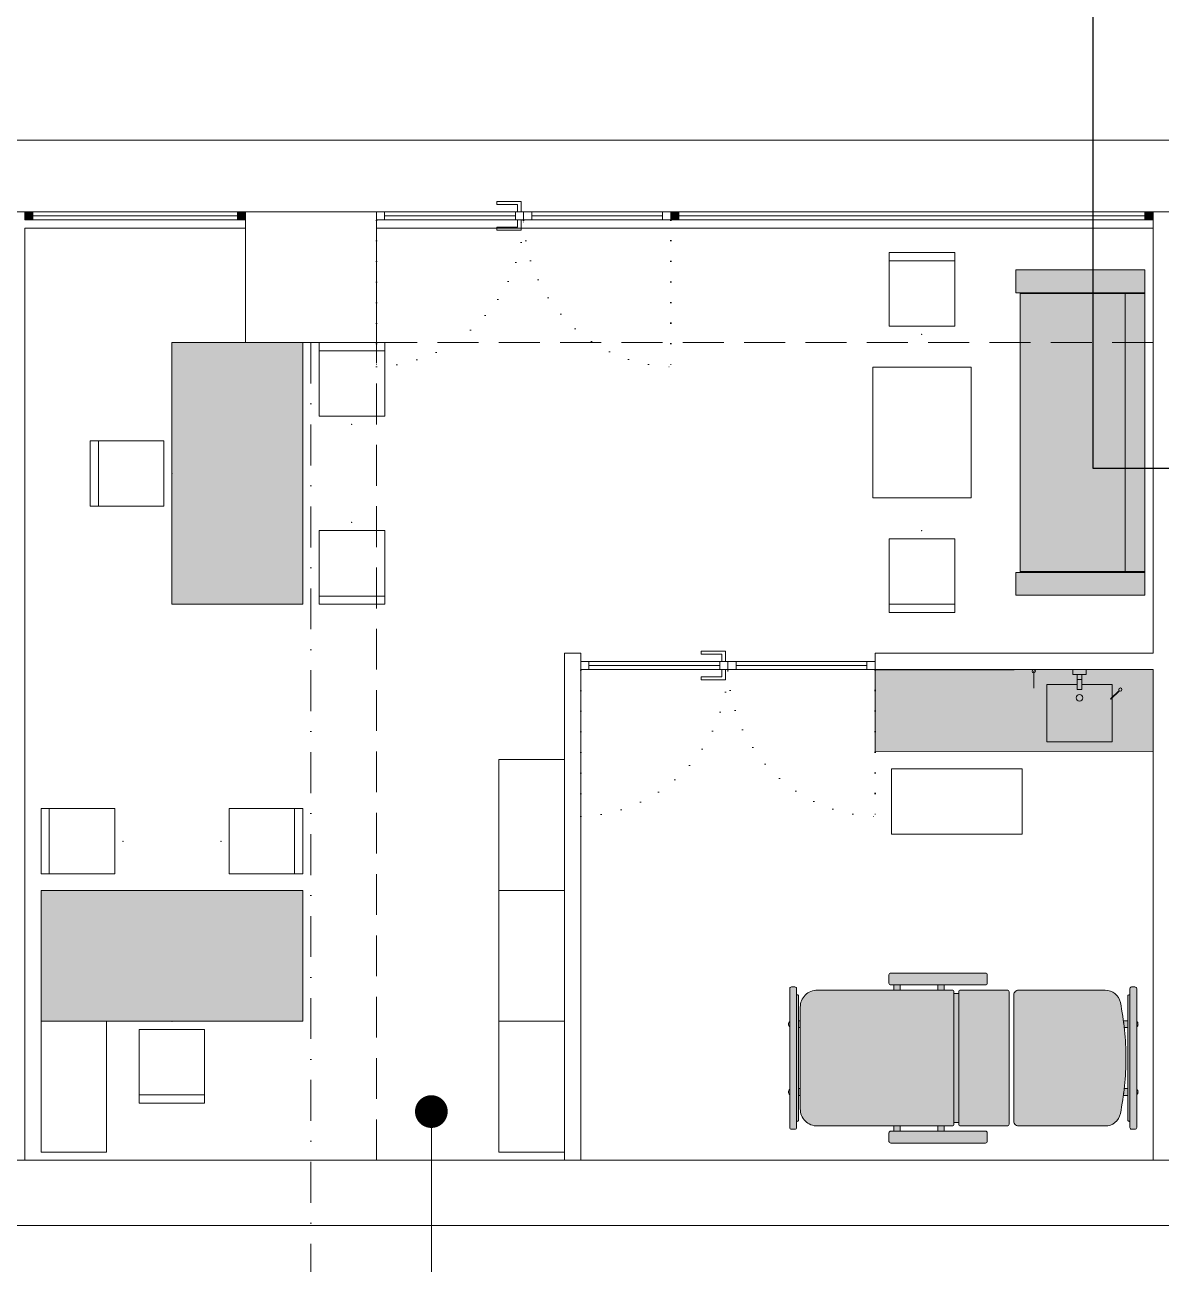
# Model space of a CAD drawing. Header units: metres. Extents: x -13194 to 152406, y -4219 to 19791.
# Drawn here: x 67260 to 67955, y -564 to 194 of the extents above; entities that cross this region are included whole.
import ezdxf

# ---------------------------------------------------------------- set-up
doc = ezdxf.new("R2010")
doc.units = ezdxf.units.M
doc.header["$LTSCALE"] = 100
doc.header["$MEASUREMENT"] = 0
for name, pattern in [('DASHDOT2', [0.5, 0.25, -0.125, 0, -0.125]), ('DOT2', [0.125, 0, -0.125]), ('DOT5', [0.75, 0, -0.75]), ('HIDDEN', [0.375, 0.25, -0.125])]:
    doc.linetypes.add(name, pattern=pattern)
doc.layers.get('0').update_dxf_attribs({"color": 9, "lineweight": 9})
for name, color, linetype, lineweight in [('01', 9, 'Continuous', 9), ('05', 9, 'Continuous', 9), ('05S', 9, 'Continuous', 9), ('05V', 9, 'Continuous', 9), ('06B', 9, 'Continuous', 9), ('06D', 9, 'Continuous', 9), ('10', 9, 'Continuous', 9), ('11', 9, 'Continuous', 9), ('15', 9, 'Continuous', 9), ('20', 9, 'DOT2', 9), ('21_mahal200', 9, 'Continuous', 9), ('24', 9, 'DASHDOT2', 9), ('25', 76, 'Continuous', 9), ('30', 41, 'Continuous', 9), ('40', 9, 'Continuous', 9), ('E-LINYE', 7, 'Continuous', 30)]:
    doc.layers.add(name, color=color, linetype=linetype, lineweight=lineweight)
doc.styles.add('MuuM_TEXT-STANDART', font='ARIALN.TTF')
doc.dimstyles.new('MuuM_DIM200', dxfattribs={"dimscale": 20, "dimtxt": 2, "dimasz": 1, "dimexe": 1, "dimexo": 1, "dimgap": 1, "dimtad": 1, "dimdec": 1, "dimrnd": 0.5, "dimdsep": 46, "dimtxsty": 'MuuM_TEXT-STANDART', "dimblk": 'ARCHTICK', "dimcen": 0, "dimdle": 0.15, "dimclrd": 256, "dimclre": 256, "dimclrt": 256, "dimadec": 0, "dimazin": 0, "dimtfac": 5, "dimtdec": 1, "dimtix": 1, "dimtmove": 2, "dimatfit": 3, "dimldrblk": 'DOT', "dimfxl": 3, "dimfxlon": 1, "dimtolj": 1, "dimlwd": -1, "dimlwe": -1, "dimarcsym": 0})

# ---------------------------------------------------------------- blocks, each defined once
blk = doc.blocks.new('p-akslar_yeni')
at = {"layer": '24'}
blk.add_lwpolyline([(17695, -8575), (17695, -11897.18)], dxfattribs=at)
blk = doc.blocks.new('p-kolon_80x80')
blk.add_lwpolyline([(-40, -40), (40, -40), (40, 40), (-40, 40)], close=True)
blk = doc.blocks.new('1.bod.mimari.elk')
at = {"layer": '01'}
blk.add_blockref('p-kolon_80x80', (11280, -8590), dxfattribs=at)
blk = doc.blocks.new('p-b1 tavan lejant')
at = {"layer": '30'}
for points in [[(56040, -18570), (56860, -18570), (56860, -21000), (57560, -21000), (57560, -21720), (56860, -21720), (56860, -24200), (68000, -24200), (68000, -24920), (66540, -24920), (66540, -24985), (58340, -24985), (58340, -24900), (56040, -24900)], [(67105, -25500), (67105, -24930), (67240, -24930), (67240, -25000), (67320, -25000), (67320, -24930), (67795, -24930), (67795, -25190), (67625, -25190), (67625, -25200), (67795, -25200), (67795, -25500), (67445, -25500), (67445, -25190), (67435, -25190), (67435, -25500)]]:
    blk.add_lwpolyline(points, close=True, dxfattribs=at)
blk = doc.blocks.new('A$C28774ECE')
blk.add_line((38.17, 34), (38.17, 31))
for points in [[(35, 34), (35, 52.5), (0, 52.5), (0, 12.5), (26.78, 12.5)], [(27.22, 12.5), (35, 12.5), (35, 31)], [(31.41, 8.31), (26.28, 13.44), (26.06, 13.22), (31.19, 8.09)]]:
    blk.add_lwpolyline(points)
blk.add_lwpolyline([(41.17, 31), (41.17, 34), (31.98, 34), (31.98, 31)], close=True)
for centre, radius in [((27, 32.5), 2), ((32, 7.5), 1)]:
    blk.add_circle(centre, radius)
blk = doc.blocks.new('p-tezgah')
at = {"layer": '05S'}
h = blk.add_hatch(color=256, dxfattribs=at)
h.dxf.hatch_style = 1
h.paths.add_polyline_path([(50.25, 170), (50, 0), (0, 0), (0.25, 170)])
at = {"layer": '05V'}
blk.add_line((1.02, 73), (11.36, 73), dxfattribs=at)
for points in [[(50.25, 170), (50, 0), (0, 0), (0.25, 170)], [(0, 49), (3, 49), (3, 41), (0, 41)]]:
    blk.add_lwpolyline(points, close=True, dxfattribs=at)
blk.add_circle((1.02, 73), 1.02, dxfattribs=at)
at = {"layer": '05V', "xscale": -1}
blk.add_blockref('A$C28774ECE', (44.17, 12.5), dxfattribs=at)
blk = doc.blocks.new('P-KURANGLEZ')
at = {"layer": '01'}
blk.add_lwpolyline([(7525, -500), (12385, -500), (12385, -5), (12385, 0), (12425, 0), (12425, -540), (7525, -540)], close=True, dxfattribs=at)
blk = doc.blocks.new('_ArchTick')
at = {"color": 0, "linetype": 'ByBlock', "const_width": 0.15}
blk.add_lwpolyline([(-0.5, -0.5), (0.5, 0.5)], dxfattribs=at)
blk = doc.blocks.new('*D680')
at = {"layer": '25', "transparency": 16777216}
for p, q in [((89939.09, -1804.3), (89939.09, -1724.3)), ((101899.09, -1768), (101899.09, -1724.3)), ((89936.09, -1744.3), (101902.09, -1744.3))]:
    blk.add_line(p, q, dxfattribs=at)
at = {"layer": '25', "transparency": 16777216, "xscale": 20, "yscale": 20, "zscale": 20, "rotation": 180}
blk.add_blockref('_ArchTick', (89939.09, -1744.3), dxfattribs=at)
at = {"layer": '25', "transparency": 16777216, "xscale": 20, "yscale": 20, "zscale": 20}
blk.add_blockref('_ArchTick', (101899.09, -1744.3), dxfattribs=at)
at = {"layer": '25', "transparency": 16777216, "insert": (95919.09, -1698.77), "char_height": 50, "attachment_point": 5, "style": 'MuuM_TEXT-STANDART'}
blk.add_mtext('\\A1;11960', dxfattribs=at)
blk = doc.blocks.new('_Dot')
at = {"color": 0, "linetype": 'ByBlock', "lineweight": -2}
blk.add_line((-0.5, 0), (-1, 0), dxfattribs=at)
at = {"color": 0, "linetype": 'ByBlock', "const_width": 0.5}
blk.add_lwpolyline([(-0.25, 0, 1), (0.25, 0, 1)], format="xyb", close=True, dxfattribs=at)
blk = doc.blocks.new('p-hastayatagi')
at = {"layer": '05S'}
h = blk.add_hatch(color=255, dxfattribs=at)
h.dxf.hatch_style = 1
edge = h.paths.add_edge_path()
edge.add_arc((42.49, -1.04), 1.04, 0, 90)
edge.add_line((42.49, 0), (-42.49, 0))
edge.add_arc((-42.49, -1.04), 1.04, 90, 180)
edge.add_line((-43.52, -1.04), (-43.52, -3.11))
edge.add_arc((-42.49, -3.11), 1.04, 180, 270)
edge.add_line((-42.49, -4.15), (-38.7, -4.15))
edge.add_line((-38.7, -4.15), (38.7, -4.15))
edge.add_line((38.7, -4.15), (42.49, -4.15))
edge.add_arc((42.49, -3.11), 1.04, 270, 360)
edge.add_line((43.52, -3.11), (43.52, -1.04))
edge = h.paths.add_edge_path()
edge.add_arc((32.12, -19.24), 9.43, 0, 78.538)
edge.add_arc((0, -177.67), 171.09, 78.538, 90)
edge.add_arc((0, -177.67), 171.09, 90, 101.462)
edge.add_arc((-32.12, -19.24), 9.43, 101.462, 180.2214)
edge.add_line((-41.55, -19.27), (-41.45, -72.87))
edge.add_arc((-38.45, -72.08), 3.11, 194.83511, 207.81814)
edge.add_arc((-38.45, -72.08), 3.11, 207.81814, 255.16489)
edge.add_arc((-38.45, -72.08), 3.11, 255.16489, 270)
edge.add_line((-38.45, -75.18), (38.45, -75.18))
edge.add_arc((38.45, -72.08), 3.11, 270, 284.83511)
edge.add_arc((38.45, -72.08), 3.11, 284.83511, 332.18186)
edge.add_arc((38.45, -72.08), 3.11, 332.18186, 345.16489)
edge.add_arc((38.45, -72.08), 3.11, 345.16489, 360)
edge.add_line((41.55, -72.08), (41.55, -19.24))
edge = h.paths.add_edge_path()
edge.add_arc((40.41, -79.23), 1.14, 0, 90)
edge.add_line((40.41, -78.09), (-40.41, -78.09))
edge.add_arc((-40.41, -79.23), 1.14, 90, 180)
edge.add_line((-41.55, -79.23), (-41.55, -107.72))
edge.add_arc((-40.41, -107.72), 1.14, 180, 270)
edge.add_line((-40.41, -108.86), (40.41, -108.86))
edge.add_arc((40.41, -107.72), 1.14, 270, 360)
edge.add_line((41.55, -107.72), (41.55, -79.23))
edge = h.paths.add_edge_path()
edge.add_arc((50.93, -92.41), 1.04, 0, 90)
edge.add_line((50.93, -91.38), (45.75, -91.38))
edge.add_arc((45.75, -92.41), 1.04, 90, 180)
edge.add_line((44.72, -92.41), (44.72, -150.45))
edge.add_arc((45.75, -150.45), 1.04, 180, 270)
edge.add_line((45.75, -151.48), (50.93, -151.48))
edge.add_arc((50.93, -150.45), 1.04, 270, 360)
edge.add_line((51.97, -150.45), (51.97, -92.41))
edge = h.paths.add_edge_path()
edge.add_arc((-45.75, -92.41), 1.04, 0, 90)
edge.add_line((-45.75, -91.38), (-50.93, -91.38))
edge.add_arc((-50.93, -92.41), 1.04, 90, 180)
edge.add_line((-51.97, -92.41), (-51.97, -150.45))
edge.add_arc((-50.93, -150.45), 1.04, 180, 270)
edge.add_line((-50.93, -151.48), (-45.75, -151.48))
edge.add_arc((-45.75, -150.45), 1.04, 270, 360)
edge.add_line((-44.72, -150.45), (-44.72, -92.41))
edge = h.paths.add_edge_path()
edge.add_arc((40.52, -112.8), 1.04, 0, 90)
edge.add_line((40.52, -111.76), (-40.52, -111.76))
edge.add_arc((-40.52, -112.8), 1.04, 90, 180)
edge.add_line((-41.55, -112.8), (-41.55, -195.29))
edge.add_arc((-31.09, -195.29), 10.47, 180, 270)
edge.add_line((-31.09, -205.75), (31.09, -205.75))
edge.add_arc((31.09, -195.29), 10.47, 270, 360)
edge.add_line((41.55, -195.29), (41.55, -112.8))
edge = h.paths.add_edge_path()
edge.add_line((22.43, -212.13), (19.02, -212.13))
edge.add_arc((20.73, -210.78), 2.18, 218.24662, 321.75338)
edge = h.paths.add_edge_path()
edge.add_line((-19.02, -212.13), (-22.43, -212.13))
edge.add_arc((-20.73, -210.78), 2.18, 218.24662, 321.75338)
edge = h.paths.add_edge_path()
edge.add_arc((42.49, -209.02), 1.04, 0, 90)
edge.add_line((42.49, -207.98), (38.7, -207.98))
edge.add_line((38.7, -207.98), (-38.7, -207.98))
edge.add_line((-38.7, -207.98), (-42.49, -207.98))
edge.add_arc((-42.49, -209.02), 1.04, 90, 180)
edge.add_line((-43.52, -209.02), (-43.52, -211.09))
edge.add_arc((-42.49, -211.09), 1.04, 180, 270)
edge.add_line((-42.49, -212.13), (42.49, -212.13))
edge.add_arc((42.49, -211.09), 1.04, 270, 360)
edge.add_line((43.52, -211.09), (43.52, -209.02))
edge = h.paths.add_edge_path()
edge.add_line((37.88, -206.74), (-37.88, -206.74))
edge.add_arc((-37.88, -207.57), 0.829, 90, 180)
edge.add_line((-38.7, -207.57), (-38.7, -207.98))
edge.add_line((-38.7, -207.98), (38.7, -207.98))
edge.add_line((38.7, -207.98), (38.7, -207.57))
edge.add_arc((37.88, -207.57), 0.829, 0, 90)
h.paths.add_polyline_path([(-18.65, -205.75), (-22.8, -205.75), (-22.8, -206.74), (-18.65, -206.74)])
h.paths.add_polyline_path([(22.8, -205.75), (18.65, -205.75), (18.65, -206.74), (22.8, -206.74)])
h.paths.add_polyline_path([(44.72, -144.61), (41.55, -144.61), (41.55, -148.55), (44.72, -148.55)])
h.paths.add_polyline_path([(44.72, -117.67), (41.55, -117.67), (41.55, -121.61), (44.72, -121.61)])
h.paths.add_polyline_path([(39.38, -108.86), (-39.38, -108.86), (-39.38, -111.76), (39.38, -111.76)])
h.paths.add_polyline_path([(-41.55, -117.67), (-44.72, -117.67), (-44.72, -121.61), (-41.55, -121.61)])
h.paths.add_polyline_path([(-41.55, -144.61), (-44.72, -144.61), (-44.72, -148.55), (-41.55, -148.55)])
edge = h.paths.add_edge_path()
edge.add_line((-18.65, -5.39), (-22.8, -5.39))
edge.add_line((-22.8, -5.39), (-22.8, -8.11))
edge.add_arc((0, -177.67), 171.09, 96.2591, 97.65759, ccw=False)
edge.add_line((-18.65, -7.6), (-18.65, -5.39))
edge = h.paths.add_edge_path()
edge.add_line((38.7, -4.56), (38.7, -4.15))
edge.add_line((38.7, -4.15), (-38.7, -4.15))
edge.add_line((-38.7, -4.15), (-38.7, -4.56))
edge.add_arc((-37.88, -4.56), 0.829, 180, 270)
edge.add_line((-37.88, -5.39), (37.88, -5.39))
edge.add_arc((37.88, -4.56), 0.829, 270, 360)
edge = h.paths.add_edge_path()
edge.add_line((-22.43, 0), (-19.02, 0))
edge.add_arc((-20.73, -1.35), 2.18, 38.24662, 141.75338)
edge = h.paths.add_edge_path()
edge.add_line((19.02, 0), (22.43, 0))
edge.add_arc((20.73, -1.35), 2.18, 38.24662, 141.75338)
edge = h.paths.add_edge_path()
edge.add_line((22.8, -5.39), (18.65, -5.39))
edge.add_line((18.65, -5.39), (18.65, -7.6))
edge.add_arc((0, -177.67), 171.09, 82.34241, 83.7409, ccw=False)
edge.add_line((22.8, -8.11), (22.8, -5.39))
for points in [[(43.52, -1.04, 0.414214), (42.49, 0), (-42.49, 0, 0.414214), (-43.52, -1.04), (-43.52, -3.11, 0.414214), (-42.49, -4.15), (-38.7, -4.15), (38.7, -4.15), (42.49, -4.15, 0.414214), (43.52, -3.11)], [(-22.43, 0), (-19.02, 0, 0.485071)], [(19.02, 0), (22.43, 0, 0.485071)], [(41.55, -19.24, 0.356763), (34, -9.99, 0.050054), (0, -6.58, 0.050054), (-34, -9.99, 0.357852), (-41.55, -19.27), (-41.45, -72.87, 0.05671), (-41.2, -73.53, 0.209579), (-39.24, -75.08, 0.064821), (-38.45, -75.18), (38.45, -75.18, 0.064821), (39.24, -75.08, 0.209579), (41.2, -73.53, 0.05671), (41.45, -72.87, 0.064821), (41.55, -72.08)], [(38.7, -4.56), (38.7, -4.15), (-38.7, -4.15), (-38.7, -4.56, 0.414214), (-37.88, -5.39), (37.88, -5.39, 0.414214)], [(-18.65, -5.39), (-22.8, -5.39), (-22.8, -8.11, -0.006102), (-18.65, -7.6)], [(22.8, -5.39), (18.65, -5.39), (18.65, -7.6, -0.006102), (22.8, -8.11)], [(41.55, -79.23, 0.414214), (40.41, -78.09), (-40.41, -78.09, 0.414214), (-41.55, -79.23), (-41.55, -107.72, 0.414214), (-40.41, -108.86), (40.41, -108.86, 0.414214), (41.55, -107.72)], [(-44.72, -92.41, 0.414214), (-45.75, -91.38), (-50.93, -91.38, 0.414214), (-51.97, -92.41), (-51.97, -150.45, 0.414214), (-50.93, -151.48), (-45.75, -151.48, 0.414214), (-44.72, -150.45)], [(51.97, -92.41, 0.414214), (50.93, -91.38), (45.75, -91.38, 0.414214), (44.72, -92.41), (44.72, -150.45, 0.414214), (45.75, -151.48), (50.93, -151.48, 0.414214), (51.97, -150.45)], [(41.55, -112.8, 0.414214), (40.52, -111.76), (-40.52, -111.76, 0.414214), (-41.55, -112.8), (-41.55, -195.29, 0.414214), (-31.09, -205.75), (31.09, -205.75, 0.414214), (41.55, -195.29)], [(43.52, -209.02, 0.414214), (42.49, -207.98), (38.7, -207.98), (-38.7, -207.98), (-42.49, -207.98, 0.414214), (-43.52, -209.02), (-43.52, -211.09, 0.414214), (-42.49, -212.13), (42.49, -212.13, 0.414214), (43.52, -211.09)], [(37.88, -206.74), (-37.88, -206.74, 0.414214), (-38.7, -207.57), (-38.7, -207.98), (38.7, -207.98), (38.7, -207.57, 0.414214)], [(-19.02, -212.13), (-22.43, -212.13, 0.485071)], [(22.43, -212.13), (19.02, -212.13, 0.485071)]]:
    blk.add_lwpolyline(points, format="xyb", close=True)
for points in [[(39.38, -108.86), (-39.38, -108.86), (-39.38, -111.76), (39.38, -111.76)], [(-41.55, -117.67), (-44.72, -117.67), (-44.72, -121.61), (-41.55, -121.61)], [(44.72, -117.67), (41.55, -117.67), (41.55, -121.61), (44.72, -121.61)], [(-41.55, -144.61), (-44.72, -144.61), (-44.72, -148.55), (-41.55, -148.55)], [(44.72, -144.61), (41.55, -144.61), (41.55, -148.55), (44.72, -148.55)], [(-18.65, -205.75), (-22.8, -205.75), (-22.8, -206.74), (-18.65, -206.74)], [(22.8, -205.75), (18.65, -205.75), (18.65, -206.74), (22.8, -206.74)]]:
    blk.add_lwpolyline(points, close=True)
blk = doc.blocks.new('p-nurus-to-koltuk-200')
at = {"layer": '05S'}
h = blk.add_hatch(color=256, dxfattribs=at)
h.dxf.hatch_style = 1
h.paths.add_polyline_path([(99.5, -98.99), (99.5, -20), (-99.5, -20), (-99.5, -98.99), (-85.5, -98.99), (-85.5, -96.3), (85.5, -96.3), (85.5, -98.99)])
at = {"layer": '05', "elevation": 44.72}
for points in [[(-85.5, -98.99), (-99.5, -98.99), (-99.5, -20), (-85.5, -20)], [(85.5, -98.99), (99.5, -98.99), (99.5, -20), (85.5, -20)]]:
    blk.add_lwpolyline(points, close=True, dxfattribs=at)
at = {"layer": '05'}
for points in [[(-85, -20), (85, -20), (85, -96.3), (-85, -96.3)], [(-85, -32), (85, -32), (85, -20), (-85, -20)]]:
    blk.add_lwpolyline(points, close=True, dxfattribs=at)
at = {"layer": '40', "elevation": 44.72}
blk.add_lwpolyline([(99.5, -98.99), (99.5, -20), (-99.5, -20), (-99.5, -98.99), (-85.5, -98.99), (-85.5, -96.3), (85.5, -96.3), (85.5, -98.99)], close=True, dxfattribs=at)
blk = doc.blocks.new('p-sandalye')
blk.add_line((-45, 20), (-45, -20))
blk.add_lwpolyline([(-5, 20), (-50, 20), (-50, -20), (-5, -20)], close=True)
blk.add_point((0, 0.11))
blk = doc.blocks.new('p-masa_doktor')
at = {"layer": '05S'}
blk.add_hatch(color=256, dxfattribs=at).paths.add_polyline_path([(0, 0), (80, 0), (80, -160), (0, -160)])
at = {"linetype": 'DOT5'}
blk.add_lwpolyline([(0, 0), (0, 0)], dxfattribs=at)
blk.add_lwpolyline([(0, 0), (80, 0), (80, -160), (0, -160)], close=True)
at = {"xscale": -1}
for p, rotation in [((110.11, -50), 90), ((0, -80), 179.9999999999999)]:
    blk.add_blockref('p-sandalye', p, dxfattribs=dict(at, rotation=rotation))
at = {"rotation": 90}
blk.add_blockref('p-sandalye', (110.11, -110), dxfattribs=at)
blk = doc.blocks.new('gr-p-birim')
blk.add_lwpolyline([(-0.5, -0.5), (0.5, -0.5), (0.5, 0.5), (-0.5, 0.5)], close=True)
blk = doc.blocks.new('prf-10x10')
blk.add_lwpolyline([(-5, -5), (5, -5), (5, 5), (-5, 5)], close=True)
at = {"color": 255}
blk.add_solid([(-5, -5), (5, -5), (-5, 5), (5, 5)], dxfattribs=at)
at = {"layer": '10'}
blk.add_point((0, 0), dxfattribs=at)
blk = doc.blocks.new('*U705')
at = {"layer": '06D'}
blk.add_lwpolyline([(-2.5, 295), (2.5, 295), (2.5, 0), (-2.5, 0)], close=True, dxfattribs=at)
at = {"layer": '15'}
blk.add_lwpolyline([(0, 290), (0, 5)], dxfattribs=at)
at = {"layer": '10', "xscale": 0.5, "yscale": 0.5, "rotation": 90}
for p in [(0, 292.5), (0, 2.5)]:
    blk.add_blockref('prf-10x10', p, dxfattribs=at)
blk = doc.blocks.new('*U724')
at = {"layer": '06D'}
blk.add_lwpolyline([(-2.5, 135), (2.5, 135), (2.5, 0), (-2.5, 0)], close=True, dxfattribs=at)
at = {"layer": '15'}
blk.add_lwpolyline([(0, 130), (0, 5)], dxfattribs=at)
at = {"layer": '10', "xscale": 0.5, "yscale": 0.5, "rotation": 90}
for p in [(0, 132.5), (0, 2.5)]:
    blk.add_blockref('prf-10x10', p, dxfattribs=at)
blk = doc.blocks.new('p-al-01_a')
at = {"layer": '06B'}
for points in [[(-5, -88.62), (-11.25, -88.62), (-11.25, -73.62), (-9.38, -73.62), (-9.38, -86.38), (-9.38, -86.38), (-5, -86.38), (-5, -88.62)], [(0, -88.62), (6.25, -88.62), (6.25, -73.62), (4.38, -73.62), (4.38, -86.38), (4.38, -86.38), (0, -86.38), (0, -88.62)]]:
    blk.add_lwpolyline(points, dxfattribs=at)
at = {"layer": '06D'}
for p, q in [((-5, -86.87), (-5, -5)), ((0, -5), (0, -86.87)), ((-5, -93.13), (-5, -175)), ((0, -175), (0, -93.13))]:
    blk.add_line(p, q, dxfattribs=at)
at = {"layer": '10'}
for points in [[(-5, 0), (0, 0), (0, -5), (-5, -5)], [(-5, -85), (0, -85), (0, -90), (-5, -90)], [(-5, -95), (0, -95), (0, -90), (-5, -90)], [(-5, -180), (0, -180), (0, -175), (-5, -175)]]:
    blk.add_lwpolyline(points, close=True, dxfattribs=at)
at = {"layer": '15'}
for points in [[(-2.5, -5), (-2.5, -85)], [(-2.5, -175), (-2.5, -95)]]:
    blk.add_lwpolyline(points, dxfattribs=at)
at = {"layer": '20'}
for points in [[(-5.25, 0), (-94.89, 0)], [(-5.25, -180), (-94.89, -180)], [(-5, -180), (-94.89, -180)]]:
    blk.add_lwpolyline(points, dxfattribs=at)
for centre, start, end in [((-1.49, 3.38), 182.07453, 267.69369), ((-1.49, -183.38), 92.30631, 177.92547)]:
    blk.add_arc(centre, 93.46, start, end, dxfattribs=at)
blk = doc.blocks.new('1.bod.mimari1.elk')
at = {"layer": '11'}
for points in [[(11625, -8830), (11795, -8830), (11795, -9130), (11805, -9130), (11805, -8820), (11805, -8820), (11805, -8550), (11795, -8550), (11795, -8820), (11625, -8820), (11625, -8830)], [(11445, -9130), (11445, -8820), (11435, -8820), (11435, -9130)]]:
    blk.add_lwpolyline(points, dxfattribs=at)
at = {"layer": '20', "linetype": 'HIDDEN'}
blk.add_lwpolyline([(12385, -9130), (11320, -9130), (11320, -8630), (12385, -8630)], close=True, dxfattribs=at)
blk.add_blockref('p-b1 tavan lejant', (-56000, 16370))
for name, p, rotation in [('p-al-01_a', (11320, -8550), 90), ('*U705', (11795, -8552.5), 90.00000000000001), ('p-al-01_a', (11445, -8825), 90)]:
    blk.add_blockref(name, p, dxfattribs=dict(rotation=rotation))
at = {"xscale": -1}
for name, p, rotation in [('*U724', (11105, -8552.5), 270), ('p-tezgah', (11795, -8830), 90)]:
    blk.add_blockref(name, p, dxfattribs=dict(at, rotation=rotation))
at = {"layer": '01'}
blk.add_blockref('P-KURANGLEZ', (0, -8630), dxfattribs=at)
at = {"layer": '05', "xscale": -1}
for name, p, rotation in [('p-sandalye', (11653.7, -8625), 90), ('p-nurus-to-koltuk-200', (11810, -8685), 270), ('p-hastayatagi', (11785, -9067.51), 270)]:
    blk.add_blockref(name, p, dxfattribs=dict(at, rotation=rotation))
at = {"layer": '05'}
blk.add_blockref('p-masa_doktor', (11195, -8630), dxfattribs=at)
at = {"layer": '05', "yscale": 80}
for p, xscale in [((11653.7, -8685), 60), ((11415, -8925), -40), ((11415, -9005), -40), ((11135, -9085), -40), ((11415, -9085), -40)]:
    blk.add_blockref('gr-p-birim', p, dxfattribs=dict(at, xscale=xscale))
at = {"layer": '05', "rotation": 90.00000000000001}
for name, p in [('p-sandalye', (11653.7, -8745)), ('p-masa_doktor', (11115, -9045))]:
    blk.add_blockref(name, p, dxfattribs=at)
at = {"layer": '05', "xscale": -40, "yscale": 80, "rotation": 90}
blk.add_blockref('gr-p-birim', (11675, -8910.6), dxfattribs=at)
at = {"layer": '25'}
dim = blk.add_linear_dim(base=(12000, -8506.3), p1=(40, -8984.77), p2=(12000, -8550), dimstyle='MuuM_DIM200', override={"dimtxt": 2.5}, dxfattribs=at)
dim.commit()
dim.dimension.update_dxf_attribs({"geometry": '*D680', "text_midpoint": (6020, -8460.78), "insert": (-89899.09, -6762)})
at = {"layer": '21_mahal200'}
blk.add_leader([(11353.64, -9100.24), (11353.64, -9516.02)], dimstyle='MuuM_DIM200', override={"dimasz": 1, "dimfxl": 10}, dxfattribs=at)

msp = doc.modelspace()

# ---------------------------------------------------------------- linework, layer by layer
at = {"layer": 'E-LINYE', "color": 4}
for p, q in [((67913.62, -77.06), (67913.62, 774.74)), ((68184.33, -77.06), (67913.62, -77.06))]:
    msp.add_line(p, q, dxfattribs=at)

# ---------------------------------------------------------------- block references
at = {"layer": '06D'}
for name in ['1.bod.mimari.elk', '1.bod.mimari1.elk']:
    msp.add_blockref(name, (56155.16, 8630), dxfattribs=at)
at = {"layer": '24'}
msp.add_blockref('p-akslar_yeni', (49740.16, 8575), dxfattribs=at)
msp.add_blockref('p-akslar_yeni', (49740.16, 8575), dxfattribs=at)

doc.saveas('drawing.dxf')
